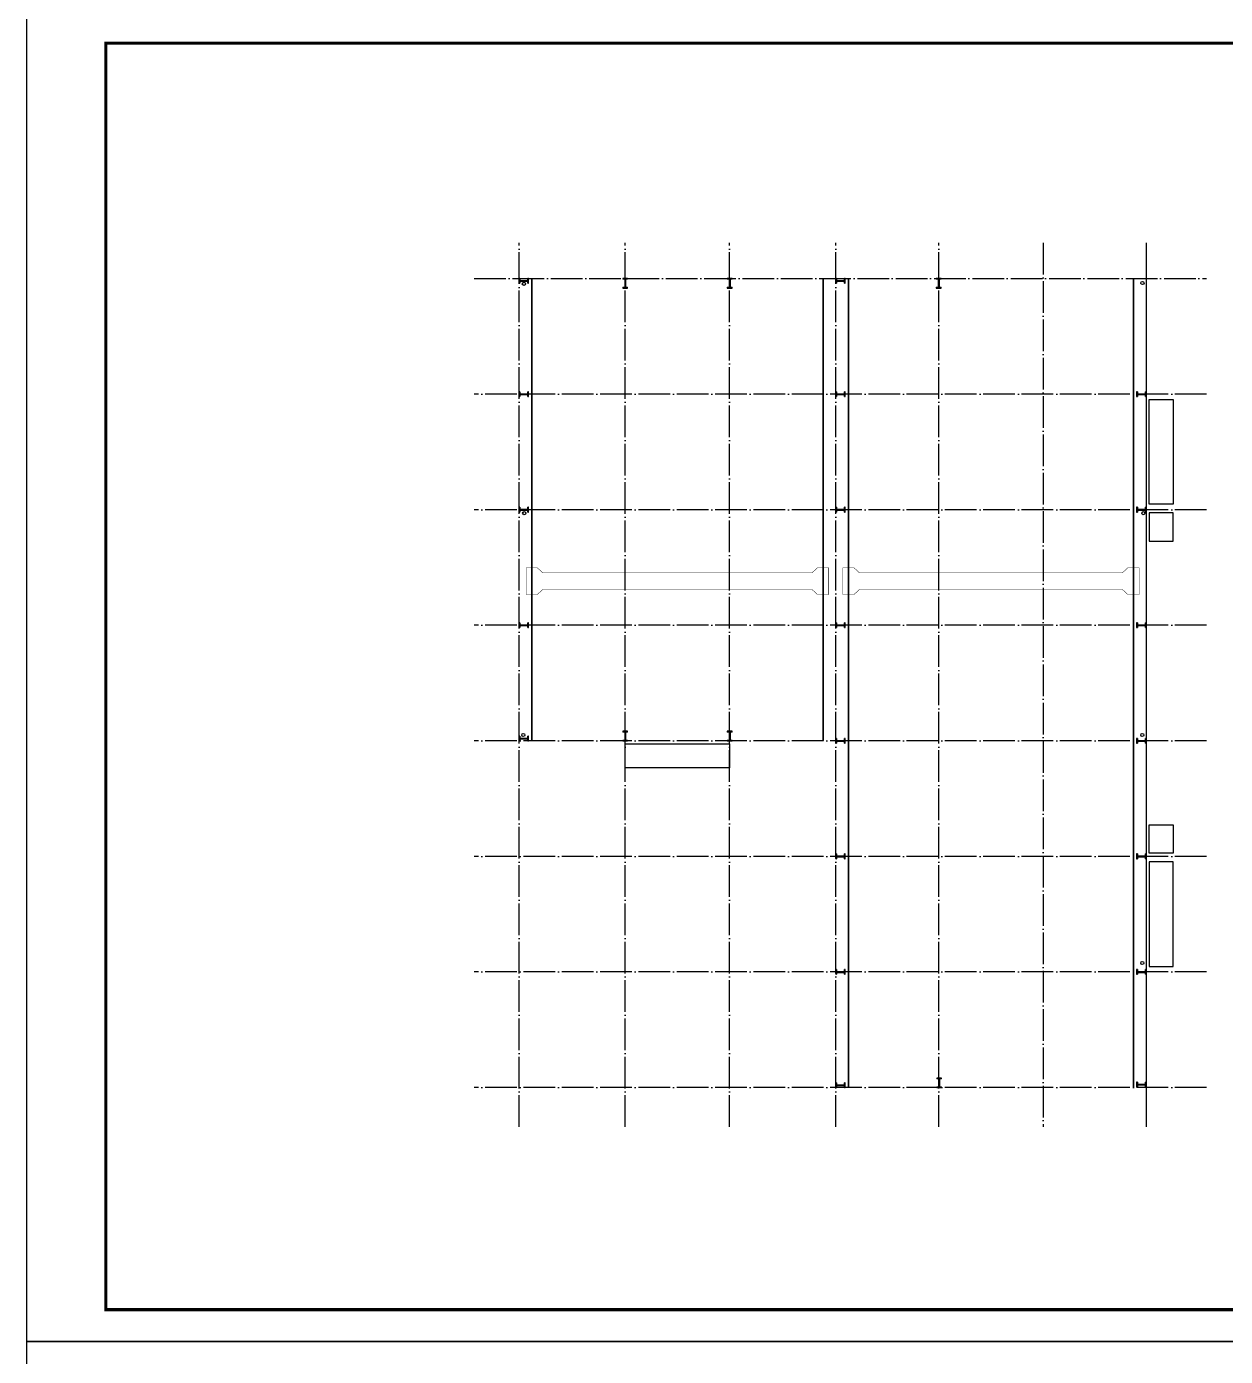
# Model space of a CAD drawing. Extents: x 1680110 to 2520911, y 137232 to 777463.
# Drawn here: x 2361418 to 2437121, y 472282 to 556282 of the extents above; entities that cross this region are included whole.
import ezdxf

# ---------------------------------------------------------------- set-up
doc = ezdxf.new("R2010")
doc.units = 0
doc.header["$LTSCALE"] = 1000
doc.header["$MEASUREMENT"] = 0
doc.linetypes.add('DASH', pattern=[0.35, 0.25, -0.1])
doc.linetypes.add('DOTE', pattern=[2.42, 2, -0.2, 0.02, -0.2])
for name, color, linetype in [('3T_BAR', 7, 'Continuous'), ('COLUMN', 9, 'Continuous'), ('DOTE', 1, 'Continuous'), ('PUB_TITLE', 4, 'Continuous'), ('线', 150, 'Continuous'), ('钢柱', 7, 'Continuous')]:
    doc.layers.add(name, color=color, linetype=linetype)

# ---------------------------------------------------------------- blocks, each defined once
blk = doc.blocks.new('A$C23043752')
at = {"layer": 'COLUMN'}
blk.add_hatch(color=256, dxfattribs=at).paths.add_polyline_path([(0, 600), (0, 550), (125, 550), (125, 50), (0, 50), (0, 0), (300, 0), (300, 50), (175, 50), (175, 550), (300, 550), (300, 600)])
for p, q in [((0, 600), (0, 550)), ((300, 600), (0, 600)), ((125, 550), (0, 550)), ((0, 50), (125, 50)), ((0, 50), (0, 0)), ((0, 0), (300, 0)), ((125, 550), (125, 50)), ((175, 550), (175, 50)), ((300, 550), (175, 550)), ((175, 50), (300, 50)), ((300, 550), (300, 600)), ((300, 0), (300, 50))]:
    blk.add_line(p, q, dxfattribs=at)
blk = doc.blocks.new('A$C2E6C69CD')
at = {"layer": 'COLUMN', "xscale": -1, "rotation": 359.9999999999998}
blk.add_blockref('A$C23043752', (300, 0), dxfattribs=at)
blk.add_blockref('A$C23043752', (300, 0), dxfattribs=at)
blk = doc.blocks.new('A$C6F9B7E11')
blk.add_blockref('A$C2E6C69CD', (0, 0))

msp = doc.modelspace()

# ---------------------------------------------------------------- linework, layer by layer
at = {"linetype": 'DASH', "const_width": 100}
for points in [[(2393316, 540367.9), (2393316, 511167.9)], [(2411716, 540367.9), (2411716, 511167.9)], [(2413316, 540367.9), (2413316, 489267.9)], [(2431316, 540367.9), (2431316, 489267.9)]]:
    msp.add_lwpolyline(points, dxfattribs=at)
for points in [[(2432316, 532717.9), (2433816, 532717.9), (2433816, 526117.9), (2432316, 526117.9)], [(2433816, 525568), (2432316, 525568), (2432316, 523768), (2433816, 523768)], [(2432316, 505867.9), (2433816, 505867.9), (2433816, 504067.9), (2432316, 504067.9)], [(2432316, 496917.9), (2433816, 496917.9), (2433816, 503517.9), (2432316, 503517.9)]]:
    msp.add_lwpolyline(points, close=True)
for centre in [(2392821.6, 540033), (2431882, 540085.1), (2392844.3, 525547.5), (2431937.5, 525547.5), (2392782.7, 511532.5), (2431875.8, 511532.5), (2431875.8, 497127.4)]:
    msp.add_circle(centre, 100)
at = {"layer": '3T_BAR', "const_width": 28.8}
for points in [[(2402416, 521778.5), (2394016.8, 521778.5), (2393669.7, 522096.4), (2392962.2, 522096.4), (2392962.2, 520410.7), (2393669.7, 520410.7), (2394016.8, 520728.6), (2402416, 520728.6)], [(2402416, 521778.5), (2411015.2, 521778.5), (2411362.2, 522096.4), (2412069.7, 522096.4), (2412069.7, 520410.7), (2411362.2, 520410.7), (2411015.2, 520728.6), (2402416, 520728.6)], [(2422416, 521778.5), (2414016.8, 521778.5), (2413669.7, 522096.4), (2412962.2, 522096.4), (2412962.2, 520410.7), (2413669.7, 520410.7), (2414016.8, 520728.6), (2422416, 520728.6)], [(2422216, 521778.5), (2430615.2, 521778.5), (2430962.2, 522096.4), (2431669.7, 522096.4), (2431669.7, 520410.7), (2430962.2, 520410.7), (2430615.2, 520728.6), (2422216, 520728.6)]]:
    msp.add_lwpolyline(points, dxfattribs=at)
at = {"layer": 'DOTE', "color": 25, "linetype": 'DOTE'}
for p, q in [((2392516, 486791.9), (2392516, 542613.8)), ((2399216, 486791.9), (2399216, 542613.8)), ((2405816, 486791.9), (2405816, 542613.8)), ((2412516, 486791.9), (2412516, 542613.8)), ((2419016, 486791.9), (2419016, 542613.8)), ((2425616, 542613.8), (2425616, 486791.9)), ((2389688.4, 540367.9), (2435933.4, 540367.9)), ((2435933.4, 533067.9), (2389688.4, 533067.9)), ((2435933.4, 525767.9), (2389688.4, 525767.9)), ((2435933.4, 518467.9), (2389688.4, 518467.9)), ((2435933.4, 511167.9), (2389688.4, 511167.9)), ((2435933.4, 503867.9), (2389688.4, 503867.9)), ((2435933.4, 496567.9), (2389688.4, 496567.9)), ((2435933.4, 489267.9), (2389688.4, 489267.9))]:
    msp.add_line(p, q, dxfattribs=at)
at = {"layer": 'DOTE', "color": 25}
msp.add_line((2432116, 542613.8), (2432116, 486791.9), dxfattribs=at)
at = {"layer": 'PUB_TITLE'}
for points in [[(2361418.2, 473232.4), (2480218.2, 473232.4), (2480218.2, 557232.4), (2361418.2, 557232.4)], [(2361418.2, 389232.4), (2480218.2, 389232.4), (2480218.2, 473232.4), (2361418.2, 473232.4)]]:
    msp.add_lwpolyline(points, close=True, dxfattribs=at)
at = {"layer": 'PUB_TITLE', "const_width": 200}
msp.add_lwpolyline([(2366418.2, 475232.4), (2478218.2, 475232.4), (2478218.2, 555232.4), (2366418.2, 555232.4)], close=True, dxfattribs=at)
at = {"layer": '线'}
msp.add_lwpolyline([(2399216, 510967.9), (2405816, 510967.9), (2405816, 509467.9), (2399216, 509467.9)], close=True, dxfattribs=at)

# ---------------------------------------------------------------- block references
at = {"layer": '钢柱', "ltscale": 1000, "xscale": -1, "rotation": 90}
for p in [(2393116, 540367.9), (2413116, 540367.9), (2393116, 533217.9), (2413116, 533217.9), (2432116, 533217.9), (2393116, 525917.9), (2413116, 525917.9), (2432116, 525917.9), (2393116, 518617.9), (2413116, 518617.9), (2432116, 518617.9), (2393116, 511467.9), (2413116, 511317.9), (2432116, 511317.9), (2413116, 504017.9), (2432116, 504017.9), (2413116, 496717.9), (2432116, 496717.9), (2413116, 489567.9), (2432116, 489608)]:
    msp.add_blockref('A$C6F9B7E11', p, dxfattribs=at)
at = {"layer": '钢柱', "ltscale": 1000, "xscale": -1}
for p in [(2399366, 539767.9), (2405966, 539767.9), (2419166, 539767.9), (2399366, 511167.9), (2405966, 511167.9), (2419191, 489267.9)]:
    msp.add_blockref('A$C6F9B7E11', p, dxfattribs=at)

doc.saveas('drawing.dxf')
